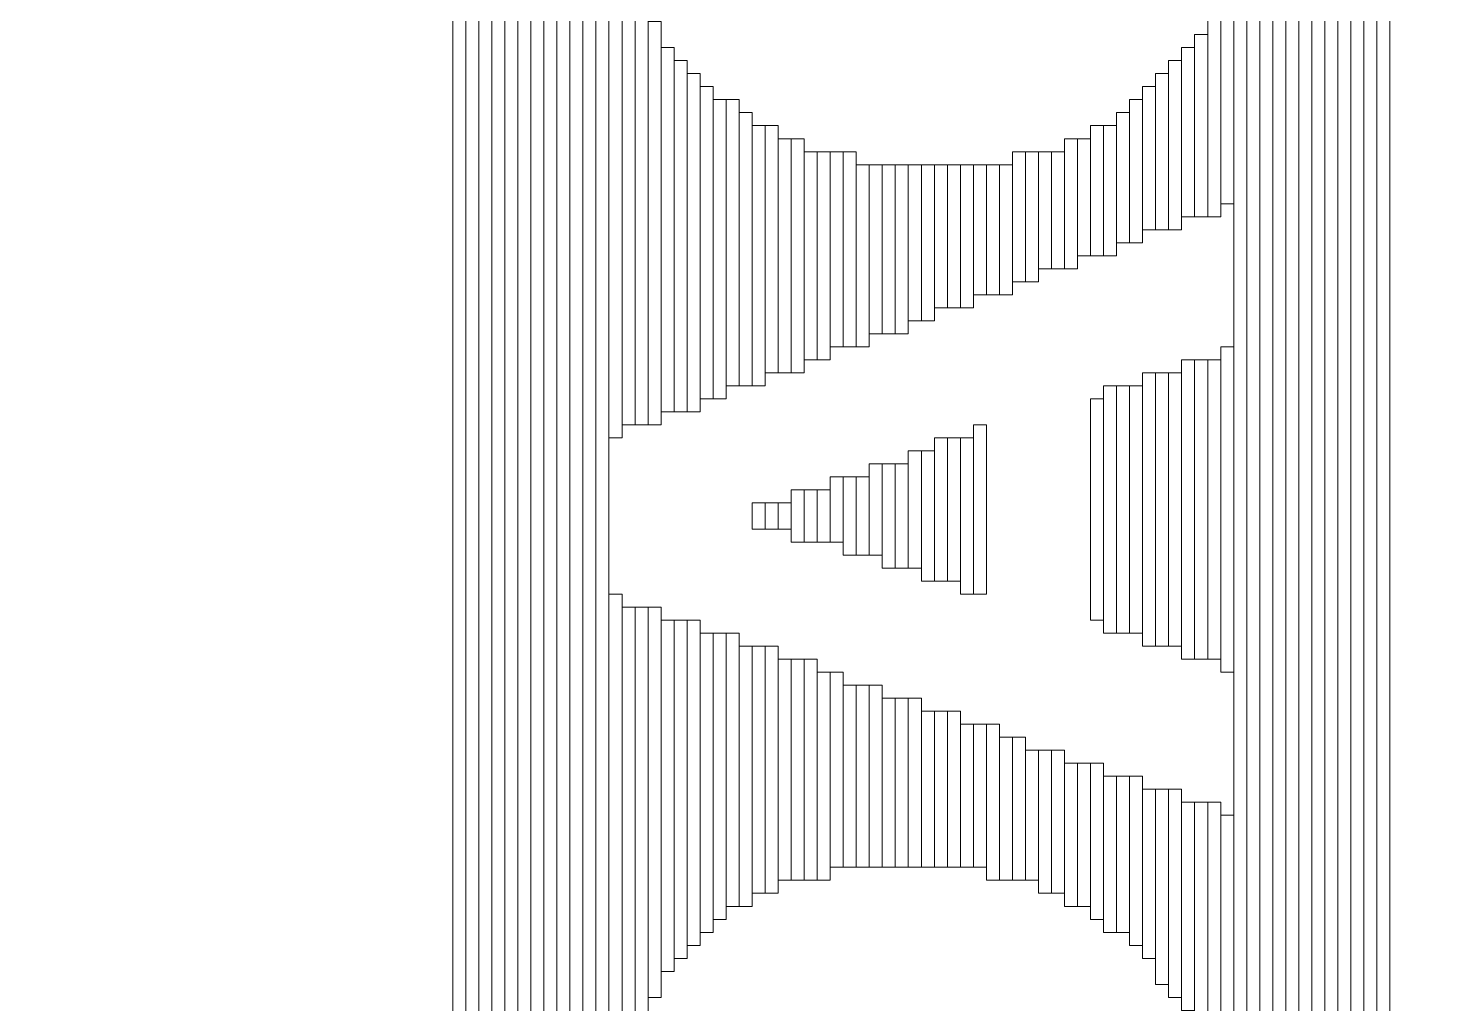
# Model space of a CAD drawing. Header units: millimetres. Extents: x -69 to 39, y -9 to 54.
# Drawn here: x 7.438 to 10.178, y 4.016 to 5.921 of the extents above; entities that cross this region are included whole.
import ezdxf

# ---------------------------------------------------------------- set-up
doc = ezdxf.new("R2010")
doc.units = ezdxf.units.MM
doc.header["$MEASUREMENT"] = 0
doc.layers.add('BG_OUTLINE', color=7, linetype='Continuous')
doc.layers.add('MA_PEN3', color=7, linetype='Continuous')

msp = doc.modelspace()

# ---------------------------------------------------------------- linework, layer by layer
at = {"layer": 'BG_OUTLINE', "color": 176, "lineweight": 9}
msp.add_open_spline([(22.1252, -9.4051), (22.1252, -9.4051), (-56.3279, -9.4051), (-56.3279, -9.4051), (-56.3279, -9.4051), (-56.3279, -9.4051), (-56.3279, 41.6488), (-56.3279, 41.6488), (-56.3279, 41.6488), (-56.3279, 41.6488), (22.3259, 41.6488), (22.3259, 41.6488), (22.3259, 41.6488), (22.9318, 41.6492), (23.513, 41.4088), (23.9418, 40.9807), (23.9418, 40.9807), (24.3705, 40.5525), (24.6115, 39.9687), (24.6119, 39.3628), (24.6119, 39.3628), (24.6119, 39.3628), (24.6119, -7.1191), (24.6119, -7.1191), (24.6119, -7.1191), (24.6123, -7.725), (24.372, -8.3063), (23.9438, -8.735), (23.9438, -8.735), (23.5156, -9.1637), (22.9318, -9.4047), (22.3259, -9.4051), (22.3259, -9.4051), (22.3259, -9.4051), (22.1252, -9.4051), (22.1252, -9.4051)], degree=3, knots=[0, 0, 0, 0, 0.111111, 0.111111, 0.111111, 0.111111, 0.222222, 0.222222, 0.222222, 0.222222, 0.333333, 0.333333, 0.333333, 0.333333, 0.444444, 0.444444, 0.444444, 0.444444, 0.555556, 0.555556, 0.555556, 0.555556, 0.666667, 0.666667, 0.666667, 0.666667, 0.777778, 0.777778, 0.777778, 0.777778, 0.888889, 0.888889, 0.888889, 0.888889, 1, 1, 1, 1], dxfattribs=at)
at = {"layer": 'MA_PEN3', "color": 5, "lineweight": 9}
for points in [[(8.2924, 2.8859), (8.2924, 2.8859), (8.267, 2.8859), (8.267, 2.8859), (8.267, 2.8859), (8.267, 2.8859), (8.267, 7.9659), (8.267, 7.9659), (8.267, 7.9659), (8.267, 7.9659), (8.2924, 7.9659), (8.2924, 7.9659), (8.2924, 7.9659), (8.2924, 7.9659), (8.2924, 2.8859), (8.2924, 2.8859)], [(8.3178, 2.8859), (8.3178, 2.8859), (8.2924, 2.8859), (8.2924, 2.8859), (8.2924, 2.8859), (8.2924, 2.8859), (8.2924, 7.9659), (8.2924, 7.9659), (8.2924, 7.9659), (8.2924, 7.9659), (8.3178, 7.9659), (8.3178, 7.9659), (8.3178, 7.9659), (8.3178, 7.9659), (8.3178, 2.8859), (8.3178, 2.8859)], [(8.3432, 2.8859), (8.3432, 2.8859), (8.3178, 2.8859), (8.3178, 2.8859), (8.3178, 2.8859), (8.3178, 2.8859), (8.3178, 7.9659), (8.3178, 7.9659), (8.3178, 7.9659), (8.3178, 7.9659), (8.3432, 7.9659), (8.3432, 7.9659), (8.3432, 7.9659), (8.3432, 7.9659), (8.3432, 2.8859), (8.3432, 2.8859)], [(8.3686, 2.8859), (8.3686, 2.8859), (8.3432, 2.8859), (8.3432, 2.8859), (8.3432, 2.8859), (8.3432, 2.8859), (8.3432, 7.9659), (8.3432, 7.9659), (8.3432, 7.9659), (8.3432, 7.9659), (8.3686, 7.9659), (8.3686, 7.9659), (8.3686, 7.9659), (8.3686, 7.9659), (8.3686, 2.8859), (8.3686, 2.8859)], [(8.394, 2.8859), (8.394, 2.8859), (8.3686, 2.8859), (8.3686, 2.8859), (8.3686, 2.8859), (8.3686, 2.8859), (8.3686, 7.9659), (8.3686, 7.9659), (8.3686, 7.9659), (8.3686, 7.9659), (8.394, 7.9659), (8.394, 7.9659), (8.394, 7.9659), (8.394, 7.9659), (8.394, 2.8859), (8.394, 2.8859)], [(8.4194, 2.8859), (8.4194, 2.8859), (8.394, 2.8859), (8.394, 2.8859), (8.394, 2.8859), (8.394, 2.8859), (8.394, 7.9659), (8.394, 7.9659), (8.394, 7.9659), (8.394, 7.9659), (8.4194, 7.9659), (8.4194, 7.9659), (8.4194, 7.9659), (8.4194, 7.9659), (8.4194, 2.8859), (8.4194, 2.8859)], [(8.4448, 2.8859), (8.4448, 2.8859), (8.4194, 2.8859), (8.4194, 2.8859), (8.4194, 2.8859), (8.4194, 2.8859), (8.4194, 7.9659), (8.4194, 7.9659), (8.4194, 7.9659), (8.4194, 7.9659), (8.4448, 7.9659), (8.4448, 7.9659), (8.4448, 7.9659), (8.4448, 7.9659), (8.4448, 2.8859), (8.4448, 2.8859)], [(8.4702, 2.8859), (8.4702, 2.8859), (8.4448, 2.8859), (8.4448, 2.8859), (8.4448, 2.8859), (8.4448, 2.8859), (8.4448, 7.9659), (8.4448, 7.9659), (8.4448, 7.9659), (8.4448, 7.9659), (8.4702, 7.9659), (8.4702, 7.9659), (8.4702, 7.9659), (8.4702, 7.9659), (8.4702, 2.8859), (8.4702, 2.8859)], [(8.4956, 2.8859), (8.4956, 2.8859), (8.4702, 2.8859), (8.4702, 2.8859), (8.4702, 2.8859), (8.4702, 2.8859), (8.4702, 7.9659), (8.4702, 7.9659), (8.4702, 7.9659), (8.4702, 7.9659), (8.4956, 7.9659), (8.4956, 7.9659), (8.4956, 7.9659), (8.4956, 7.9659), (8.4956, 2.8859), (8.4956, 2.8859)], [(8.521, 2.8859), (8.521, 2.8859), (8.4956, 2.8859), (8.4956, 2.8859), (8.4956, 2.8859), (8.4956, 2.8859), (8.4956, 7.9659), (8.4956, 7.9659), (8.4956, 7.9659), (8.4956, 7.9659), (8.521, 7.9659), (8.521, 7.9659), (8.521, 7.9659), (8.521, 7.9659), (8.521, 2.8859), (8.521, 2.8859)], [(8.5464, 2.8859), (8.5464, 2.8859), (8.521, 2.8859), (8.521, 2.8859), (8.521, 2.8859), (8.521, 2.8859), (8.521, 7.9659), (8.521, 7.9659), (8.521, 7.9659), (8.521, 7.9659), (8.5464, 7.9659), (8.5464, 7.9659), (8.5464, 7.9659), (8.5464, 7.9659), (8.5464, 2.8859), (8.5464, 2.8859)], [(9.8418, 2.8859), (9.8418, 2.8859), (9.8164, 2.8859), (9.8164, 2.8859), (9.8164, 2.8859), (9.8164, 2.8859), (9.8164, 7.9659), (9.8164, 7.9659), (9.8164, 7.9659), (9.8164, 7.9659), (9.8418, 7.9659), (9.8418, 7.9659), (9.8418, 7.9659), (9.8418, 7.9659), (9.8418, 2.8859), (9.8418, 2.8859)], [(9.8672, 2.8859), (9.8672, 2.8859), (9.8418, 2.8859), (9.8418, 2.8859), (9.8418, 2.8859), (9.8418, 2.8859), (9.8418, 7.9659), (9.8418, 7.9659), (9.8418, 7.9659), (9.8418, 7.9659), (9.8672, 7.9659), (9.8672, 7.9659), (9.8672, 7.9659), (9.8672, 7.9659), (9.8672, 2.8859), (9.8672, 2.8859)], [(9.8926, 2.8859), (9.8926, 2.8859), (9.8672, 2.8859), (9.8672, 2.8859), (9.8672, 2.8859), (9.8672, 2.8859), (9.8672, 7.9659), (9.8672, 7.9659), (9.8672, 7.9659), (9.8672, 7.9659), (9.8926, 7.9659), (9.8926, 7.9659), (9.8926, 7.9659), (9.8926, 7.9659), (9.8926, 2.8859), (9.8926, 2.8859)], [(9.918, 2.8859), (9.918, 2.8859), (9.8926, 2.8859), (9.8926, 2.8859), (9.8926, 2.8859), (9.8926, 2.8859), (9.8926, 7.9659), (9.8926, 7.9659), (9.8926, 7.9659), (9.8926, 7.9659), (9.918, 7.9659), (9.918, 7.9659), (9.918, 7.9659), (9.918, 7.9659), (9.918, 2.8859), (9.918, 2.8859)], [(9.9434, 2.8859), (9.9434, 2.8859), (9.918, 2.8859), (9.918, 2.8859), (9.918, 2.8859), (9.918, 2.8859), (9.918, 7.9659), (9.918, 7.9659), (9.918, 7.9659), (9.918, 7.9659), (9.9434, 7.9659), (9.9434, 7.9659), (9.9434, 7.9659), (9.9434, 7.9659), (9.9434, 2.8859), (9.9434, 2.8859)], [(9.9688, 2.8859), (9.9688, 2.8859), (9.9434, 2.8859), (9.9434, 2.8859), (9.9434, 2.8859), (9.9434, 2.8859), (9.9434, 7.9659), (9.9434, 7.9659), (9.9434, 7.9659), (9.9434, 7.9659), (9.9688, 7.9659), (9.9688, 7.9659), (9.9688, 7.9659), (9.9688, 7.9659), (9.9688, 2.8859), (9.9688, 2.8859)], [(9.9942, 2.8859), (9.9942, 2.8859), (9.9688, 2.8859), (9.9688, 2.8859), (9.9688, 2.8859), (9.9688, 2.8859), (9.9688, 7.9659), (9.9688, 7.9659), (9.9688, 7.9659), (9.9688, 7.9659), (9.9942, 7.9659), (9.9942, 7.9659), (9.9942, 7.9659), (9.9942, 7.9659), (9.9942, 2.8859), (9.9942, 2.8859)], [(10.0196, 2.8859), (10.0196, 2.8859), (9.9942, 2.8859), (9.9942, 2.8859), (9.9942, 2.8859), (9.9942, 2.8859), (9.9942, 7.9659), (9.9942, 7.9659), (9.9942, 7.9659), (9.9942, 7.9659), (10.0196, 7.9659), (10.0196, 7.9659), (10.0196, 7.9659), (10.0196, 7.9659), (10.0196, 2.8859), (10.0196, 2.8859)], [(10.045, 2.8859), (10.045, 2.8859), (10.0196, 2.8859), (10.0196, 2.8859), (10.0196, 2.8859), (10.0196, 2.8859), (10.0196, 7.9659), (10.0196, 7.9659), (10.0196, 7.9659), (10.0196, 7.9659), (10.045, 7.9659), (10.045, 7.9659), (10.045, 7.9659), (10.045, 7.9659), (10.045, 2.8859), (10.045, 2.8859)], [(10.0704, 2.8859), (10.0704, 2.8859), (10.045, 2.8859), (10.045, 2.8859), (10.045, 2.8859), (10.045, 2.8859), (10.045, 7.9659), (10.045, 7.9659), (10.045, 7.9659), (10.045, 7.9659), (10.0704, 7.9659), (10.0704, 7.9659), (10.0704, 7.9659), (10.0704, 7.9659), (10.0704, 2.8859), (10.0704, 2.8859)], [(10.0958, 2.8859), (10.0958, 2.8859), (10.0704, 2.8859), (10.0704, 2.8859), (10.0704, 2.8859), (10.0704, 2.8859), (10.0704, 7.9659), (10.0704, 7.9659), (10.0704, 7.9659), (10.0704, 7.9659), (10.0958, 7.9659), (10.0958, 7.9659), (10.0958, 7.9659), (10.0958, 7.9659), (10.0958, 2.8859), (10.0958, 2.8859)], [(8.5718, 2.8859), (8.5718, 2.8859), (8.5464, 2.8859), (8.5464, 2.8859), (8.5464, 2.8859), (8.5464, 2.8859), (8.5464, 6.1625), (8.5464, 6.1625), (8.5464, 6.1625), (8.5464, 6.1625), (8.5718, 6.1625), (8.5718, 6.1625), (8.5718, 6.1625), (8.5718, 6.1625), (8.5718, 2.8859), (8.5718, 2.8859)], [(9.8164, 2.8859), (9.8164, 2.8859), (9.791, 2.8859), (9.791, 2.8859), (9.791, 2.8859), (9.791, 2.8859), (9.791, 6.1117), (9.791, 6.1117), (9.791, 6.1117), (9.791, 6.1117), (9.8164, 6.1117), (9.8164, 6.1117), (9.8164, 6.1117), (9.8164, 6.1117), (9.8164, 2.8859), (9.8164, 2.8859)], [(8.5972, 5.1211), (8.5972, 5.1211), (8.5718, 5.1211), (8.5718, 5.1211), (8.5718, 5.1211), (8.5718, 5.1211), (8.5718, 6.0609), (8.5718, 6.0609), (8.5718, 6.0609), (8.5718, 6.0609), (8.5972, 6.0609), (8.5972, 6.0609), (8.5972, 6.0609), (8.5972, 6.0609), (8.5972, 5.1211), (8.5972, 5.1211)], [(9.791, 5.5783), (9.791, 5.5783), (9.7656, 5.5783), (9.7656, 5.5783), (9.7656, 5.5783), (9.7656, 5.5783), (9.7656, 6.0355), (9.7656, 6.0355), (9.7656, 6.0355), (9.7656, 6.0355), (9.791, 6.0355), (9.791, 6.0355), (9.791, 6.0355), (9.791, 6.0355), (9.791, 5.5783), (9.791, 5.5783)], [(8.6226, 5.1465), (8.6226, 5.1465), (8.5972, 5.1465), (8.5972, 5.1465), (8.5972, 5.1465), (8.5972, 5.1465), (8.5972, 6.0101), (8.5972, 6.0101), (8.5972, 6.0101), (8.5972, 6.0101), (8.6226, 6.0101), (8.6226, 6.0101), (8.6226, 6.0101), (8.6226, 6.0101), (8.6226, 5.1465), (8.6226, 5.1465)], [(8.648, 5.1465), (8.648, 5.1465), (8.6226, 5.1465), (8.6226, 5.1465), (8.6226, 5.1465), (8.6226, 5.1465), (8.6226, 5.9593), (8.6226, 5.9593), (8.6226, 5.9593), (8.6226, 5.9593), (8.648, 5.9593), (8.648, 5.9593), (8.648, 5.9593), (8.648, 5.9593), (8.648, 5.1465), (8.648, 5.1465)], [(9.7656, 5.5529), (9.7656, 5.5529), (9.7402, 5.5529), (9.7402, 5.5529), (9.7402, 5.5529), (9.7402, 5.5529), (9.7402, 5.9593), (9.7402, 5.9593), (9.7402, 5.9593), (9.7402, 5.9593), (9.7656, 5.9593), (9.7656, 5.9593), (9.7656, 5.9593), (9.7656, 5.9593), (9.7656, 5.5529), (9.7656, 5.5529)], [(8.6734, 5.1465), (8.6734, 5.1465), (8.648, 5.1465), (8.648, 5.1465), (8.648, 5.1465), (8.648, 5.1465), (8.648, 5.9339), (8.648, 5.9339), (8.648, 5.9339), (8.648, 5.9339), (8.6734, 5.9339), (8.6734, 5.9339), (8.6734, 5.9339), (8.6734, 5.9339), (8.6734, 5.1465), (8.6734, 5.1465)], [(9.7402, 5.5529), (9.7402, 5.5529), (9.7148, 5.5529), (9.7148, 5.5529), (9.7148, 5.5529), (9.7148, 5.5529), (9.7148, 5.9085), (9.7148, 5.9085), (9.7148, 5.9085), (9.7148, 5.9085), (9.7402, 5.9085), (9.7402, 5.9085), (9.7402, 5.9085), (9.7402, 5.9085), (9.7402, 5.5529), (9.7402, 5.5529)], [(8.6988, 5.1719), (8.6988, 5.1719), (8.6734, 5.1719), (8.6734, 5.1719), (8.6734, 5.1719), (8.6734, 5.1719), (8.6734, 5.8831), (8.6734, 5.8831), (8.6734, 5.8831), (8.6734, 5.8831), (8.6988, 5.8831), (8.6988, 5.8831), (8.6988, 5.8831), (8.6988, 5.8831), (8.6988, 5.1719), (8.6988, 5.1719)], [(9.7148, 5.5529), (9.7148, 5.5529), (9.6894, 5.5529), (9.6894, 5.5529), (9.6894, 5.5529), (9.6894, 5.5529), (9.6894, 5.8831), (9.6894, 5.8831), (9.6894, 5.8831), (9.6894, 5.8831), (9.7148, 5.8831), (9.7148, 5.8831), (9.7148, 5.8831), (9.7148, 5.8831), (9.7148, 5.5529), (9.7148, 5.5529)], [(8.7242, 5.1719), (8.7242, 5.1719), (8.6988, 5.1719), (8.6988, 5.1719), (8.6988, 5.1719), (8.6988, 5.1719), (8.6988, 5.8577), (8.6988, 5.8577), (8.6988, 5.8577), (8.6988, 5.8577), (8.7242, 5.8577), (8.7242, 5.8577), (8.7242, 5.8577), (8.7242, 5.8577), (8.7242, 5.1719), (8.7242, 5.1719)], [(9.6894, 5.5275), (9.6894, 5.5275), (9.664, 5.5275), (9.664, 5.5275), (9.664, 5.5275), (9.664, 5.5275), (9.664, 5.8577), (9.664, 5.8577), (9.664, 5.8577), (9.664, 5.8577), (9.6894, 5.8577), (9.6894, 5.8577), (9.6894, 5.8577), (9.6894, 5.8577), (9.6894, 5.5275), (9.6894, 5.5275)], [(8.7496, 5.1719), (8.7496, 5.1719), (8.7242, 5.1719), (8.7242, 5.1719), (8.7242, 5.1719), (8.7242, 5.1719), (8.7242, 5.8323), (8.7242, 5.8323), (8.7242, 5.8323), (8.7242, 5.8323), (8.7496, 5.8323), (8.7496, 5.8323), (8.7496, 5.8323), (8.7496, 5.8323), (8.7496, 5.1719), (8.7496, 5.1719)], [(9.664, 5.5275), (9.664, 5.5275), (9.6386, 5.5275), (9.6386, 5.5275), (9.6386, 5.5275), (9.6386, 5.5275), (9.6386, 5.8323), (9.6386, 5.8323), (9.6386, 5.8323), (9.6386, 5.8323), (9.664, 5.8323), (9.664, 5.8323), (9.664, 5.8323), (9.664, 5.8323), (9.664, 5.5275), (9.664, 5.5275)], [(8.775, 5.1973), (8.775, 5.1973), (8.7496, 5.1973), (8.7496, 5.1973), (8.7496, 5.1973), (8.7496, 5.1973), (8.7496, 5.8069), (8.7496, 5.8069), (8.7496, 5.8069), (8.7496, 5.8069), (8.775, 5.8069), (8.775, 5.8069), (8.775, 5.8069), (8.775, 5.8069), (8.775, 5.1973), (8.775, 5.1973)], [(8.8004, 5.1973), (8.8004, 5.1973), (8.775, 5.1973), (8.775, 5.1973), (8.775, 5.1973), (8.775, 5.1973), (8.775, 5.7815), (8.775, 5.7815), (8.775, 5.7815), (8.775, 5.7815), (8.8004, 5.7815), (8.8004, 5.7815), (8.8004, 5.7815), (8.8004, 5.7815), (8.8004, 5.1973), (8.8004, 5.1973)], [(8.8258, 5.2227), (8.8258, 5.2227), (8.8004, 5.2227), (8.8004, 5.2227), (8.8004, 5.2227), (8.8004, 5.2227), (8.8004, 5.7815), (8.8004, 5.7815), (8.8004, 5.7815), (8.8004, 5.7815), (8.8258, 5.7815), (8.8258, 5.7815), (8.8258, 5.7815), (8.8258, 5.7815), (8.8258, 5.2227), (8.8258, 5.2227)], [(9.6132, 5.5021), (9.6132, 5.5021), (9.5878, 5.5021), (9.5878, 5.5021), (9.5878, 5.5021), (9.5878, 5.5021), (9.5878, 5.7815), (9.5878, 5.7815), (9.5878, 5.7815), (9.5878, 5.7815), (9.6132, 5.7815), (9.6132, 5.7815), (9.6132, 5.7815), (9.6132, 5.7815), (9.6132, 5.5021), (9.6132, 5.5021)], [(9.6386, 5.5275), (9.6386, 5.5275), (9.6132, 5.5275), (9.6132, 5.5275), (9.6132, 5.5275), (9.6132, 5.5275), (9.6132, 5.8069), (9.6132, 5.8069), (9.6132, 5.8069), (9.6132, 5.8069), (9.6386, 5.8069), (9.6386, 5.8069), (9.6386, 5.8069), (9.6386, 5.8069), (9.6386, 5.5275), (9.6386, 5.5275)], [(8.8512, 5.2227), (8.8512, 5.2227), (8.8258, 5.2227), (8.8258, 5.2227), (8.8258, 5.2227), (8.8258, 5.2227), (8.8258, 5.7561), (8.8258, 5.7561), (8.8258, 5.7561), (8.8258, 5.7561), (8.8512, 5.7561), (8.8512, 5.7561), (8.8512, 5.7561), (8.8512, 5.7561), (8.8512, 5.2227), (8.8512, 5.2227)], [(9.5878, 5.5021), (9.5878, 5.5021), (9.5624, 5.5021), (9.5624, 5.5021), (9.5624, 5.5021), (9.5624, 5.5021), (9.5624, 5.7561), (9.5624, 5.7561), (9.5624, 5.7561), (9.5624, 5.7561), (9.5878, 5.7561), (9.5878, 5.7561), (9.5878, 5.7561), (9.5878, 5.7561), (9.5878, 5.5021), (9.5878, 5.5021)], [(8.8766, 5.2227), (8.8766, 5.2227), (8.8512, 5.2227), (8.8512, 5.2227), (8.8512, 5.2227), (8.8512, 5.2227), (8.8512, 5.7307), (8.8512, 5.7307), (8.8512, 5.7307), (8.8512, 5.7307), (8.8766, 5.7307), (8.8766, 5.7307), (8.8766, 5.7307), (8.8766, 5.7307), (8.8766, 5.2227), (8.8766, 5.2227)], [(8.902, 5.2481), (8.902, 5.2481), (8.8766, 5.2481), (8.8766, 5.2481), (8.8766, 5.2481), (8.8766, 5.2481), (8.8766, 5.7307), (8.8766, 5.7307), (8.8766, 5.7307), (8.8766, 5.7307), (8.902, 5.7307), (8.902, 5.7307), (8.902, 5.7307), (8.902, 5.7307), (8.902, 5.2481), (8.902, 5.2481)], [(9.537, 5.4767), (9.537, 5.4767), (9.5116, 5.4767), (9.5116, 5.4767), (9.5116, 5.4767), (9.5116, 5.4767), (9.5116, 5.7307), (9.5116, 5.7307), (9.5116, 5.7307), (9.5116, 5.7307), (9.537, 5.7307), (9.537, 5.7307), (9.537, 5.7307), (9.537, 5.7307), (9.537, 5.4767), (9.537, 5.4767)], [(9.5624, 5.4767), (9.5624, 5.4767), (9.537, 5.4767), (9.537, 5.4767), (9.537, 5.4767), (9.537, 5.4767), (9.537, 5.7307), (9.537, 5.7307), (9.537, 5.7307), (9.537, 5.7307), (9.5624, 5.7307), (9.5624, 5.7307), (9.5624, 5.7307), (9.5624, 5.7307), (9.5624, 5.4767), (9.5624, 5.4767)], [(8.9274, 5.2481), (8.9274, 5.2481), (8.902, 5.2481), (8.902, 5.2481), (8.902, 5.2481), (8.902, 5.2481), (8.902, 5.7053), (8.902, 5.7053), (8.902, 5.7053), (8.902, 5.7053), (8.9274, 5.7053), (8.9274, 5.7053), (8.9274, 5.7053), (8.9274, 5.7053), (8.9274, 5.2481), (8.9274, 5.2481)], [(8.9528, 5.2481), (8.9528, 5.2481), (8.9274, 5.2481), (8.9274, 5.2481), (8.9274, 5.2481), (8.9274, 5.2481), (8.9274, 5.7053), (8.9274, 5.7053), (8.9274, 5.7053), (8.9274, 5.7053), (8.9528, 5.7053), (8.9528, 5.7053), (8.9528, 5.7053), (8.9528, 5.7053), (8.9528, 5.2481), (8.9528, 5.2481)], [(9.4862, 5.4513), (9.4862, 5.4513), (9.4608, 5.4513), (9.4608, 5.4513), (9.4608, 5.4513), (9.4608, 5.4513), (9.4608, 5.7053), (9.4608, 5.7053), (9.4608, 5.7053), (9.4608, 5.7053), (9.4862, 5.7053), (9.4862, 5.7053), (9.4862, 5.7053), (9.4862, 5.7053), (9.4862, 5.4513), (9.4862, 5.4513)], [(9.5116, 5.4767), (9.5116, 5.4767), (9.4862, 5.4767), (9.4862, 5.4767), (9.4862, 5.4767), (9.4862, 5.4767), (9.4862, 5.7053), (9.4862, 5.7053), (9.4862, 5.7053), (9.4862, 5.7053), (9.5116, 5.7053), (9.5116, 5.7053), (9.5116, 5.7053), (9.5116, 5.7053), (9.5116, 5.4767), (9.5116, 5.4767)], [(8.9782, 5.2735), (8.9782, 5.2735), (8.9528, 5.2735), (8.9528, 5.2735), (8.9528, 5.2735), (8.9528, 5.2735), (8.9528, 5.6799), (8.9528, 5.6799), (8.9528, 5.6799), (8.9528, 5.6799), (8.9782, 5.6799), (8.9782, 5.6799), (8.9782, 5.6799), (8.9782, 5.6799), (8.9782, 5.2735), (8.9782, 5.2735)], [(9.0036, 5.2735), (9.0036, 5.2735), (8.9782, 5.2735), (8.9782, 5.2735), (8.9782, 5.2735), (8.9782, 5.2735), (8.9782, 5.6799), (8.9782, 5.6799), (8.9782, 5.6799), (8.9782, 5.6799), (9.0036, 5.6799), (9.0036, 5.6799), (9.0036, 5.6799), (9.0036, 5.6799), (9.0036, 5.2735), (9.0036, 5.2735)], [(9.029, 5.2989), (9.029, 5.2989), (9.0036, 5.2989), (9.0036, 5.2989), (9.0036, 5.2989), (9.0036, 5.2989), (9.0036, 5.6799), (9.0036, 5.6799), (9.0036, 5.6799), (9.0036, 5.6799), (9.029, 5.6799), (9.029, 5.6799), (9.029, 5.6799), (9.029, 5.6799), (9.029, 5.2989), (9.029, 5.2989)], [(9.0544, 5.2989), (9.0544, 5.2989), (9.029, 5.2989), (9.029, 5.2989), (9.029, 5.2989), (9.029, 5.2989), (9.029, 5.6799), (9.029, 5.6799), (9.029, 5.6799), (9.029, 5.6799), (9.0544, 5.6799), (9.0544, 5.6799), (9.0544, 5.6799), (9.0544, 5.6799), (9.0544, 5.2989), (9.0544, 5.2989)], [(9.3846, 5.4259), (9.3846, 5.4259), (9.3592, 5.4259), (9.3592, 5.4259), (9.3592, 5.4259), (9.3592, 5.4259), (9.3592, 5.6799), (9.3592, 5.6799), (9.3592, 5.6799), (9.3592, 5.6799), (9.3846, 5.6799), (9.3846, 5.6799), (9.3846, 5.6799), (9.3846, 5.6799), (9.3846, 5.4259), (9.3846, 5.4259)], [(9.41, 5.4259), (9.41, 5.4259), (9.3846, 5.4259), (9.3846, 5.4259), (9.3846, 5.4259), (9.3846, 5.4259), (9.3846, 5.6799), (9.3846, 5.6799), (9.3846, 5.6799), (9.3846, 5.6799), (9.41, 5.6799), (9.41, 5.6799), (9.41, 5.6799), (9.41, 5.6799), (9.41, 5.4259), (9.41, 5.4259)], [(9.4354, 5.4513), (9.4354, 5.4513), (9.41, 5.4513), (9.41, 5.4513), (9.41, 5.4513), (9.41, 5.4513), (9.41, 5.6799), (9.41, 5.6799), (9.41, 5.6799), (9.41, 5.6799), (9.4354, 5.6799), (9.4354, 5.6799), (9.4354, 5.6799), (9.4354, 5.6799), (9.4354, 5.4513), (9.4354, 5.4513)], [(9.4608, 5.4513), (9.4608, 5.4513), (9.4354, 5.4513), (9.4354, 5.4513), (9.4354, 5.4513), (9.4354, 5.4513), (9.4354, 5.6799), (9.4354, 5.6799), (9.4354, 5.6799), (9.4354, 5.6799), (9.4608, 5.6799), (9.4608, 5.6799), (9.4608, 5.6799), (9.4608, 5.6799), (9.4608, 5.4513), (9.4608, 5.4513)], [(9.0798, 5.2989), (9.0798, 5.2989), (9.0544, 5.2989), (9.0544, 5.2989), (9.0544, 5.2989), (9.0544, 5.2989), (9.0544, 5.6545), (9.0544, 5.6545), (9.0544, 5.6545), (9.0544, 5.6545), (9.0798, 5.6545), (9.0798, 5.6545), (9.0798, 5.6545), (9.0798, 5.6545), (9.0798, 5.2989), (9.0798, 5.2989)], [(9.1052, 5.3243), (9.1052, 5.3243), (9.0798, 5.3243), (9.0798, 5.3243), (9.0798, 5.3243), (9.0798, 5.3243), (9.0798, 5.6545), (9.0798, 5.6545), (9.0798, 5.6545), (9.0798, 5.6545), (9.1052, 5.6545), (9.1052, 5.6545), (9.1052, 5.6545), (9.1052, 5.6545), (9.1052, 5.3243), (9.1052, 5.3243)], [(9.1306, 5.3243), (9.1306, 5.3243), (9.1052, 5.3243), (9.1052, 5.3243), (9.1052, 5.3243), (9.1052, 5.3243), (9.1052, 5.6545), (9.1052, 5.6545), (9.1052, 5.6545), (9.1052, 5.6545), (9.1306, 5.6545), (9.1306, 5.6545), (9.1306, 5.6545), (9.1306, 5.6545), (9.1306, 5.3243), (9.1306, 5.3243)], [(9.156, 5.3243), (9.156, 5.3243), (9.1306, 5.3243), (9.1306, 5.3243), (9.1306, 5.3243), (9.1306, 5.3243), (9.1306, 5.6545), (9.1306, 5.6545), (9.1306, 5.6545), (9.1306, 5.6545), (9.156, 5.6545), (9.156, 5.6545), (9.156, 5.6545), (9.156, 5.6545), (9.156, 5.3243), (9.156, 5.3243)], [(9.1814, 5.3497), (9.1814, 5.3497), (9.156, 5.3497), (9.156, 5.3497), (9.156, 5.3497), (9.156, 5.3497), (9.156, 5.6545), (9.156, 5.6545), (9.156, 5.6545), (9.156, 5.6545), (9.1814, 5.6545), (9.1814, 5.6545), (9.1814, 5.6545), (9.1814, 5.6545), (9.1814, 5.3497), (9.1814, 5.3497)], [(9.2068, 5.3497), (9.2068, 5.3497), (9.1814, 5.3497), (9.1814, 5.3497), (9.1814, 5.3497), (9.1814, 5.3497), (9.1814, 5.6545), (9.1814, 5.6545), (9.1814, 5.6545), (9.1814, 5.6545), (9.2068, 5.6545), (9.2068, 5.6545), (9.2068, 5.6545), (9.2068, 5.6545), (9.2068, 5.3497), (9.2068, 5.3497)], [(9.2322, 5.3751), (9.2322, 5.3751), (9.2068, 5.3751), (9.2068, 5.3751), (9.2068, 5.3751), (9.2068, 5.3751), (9.2068, 5.6545), (9.2068, 5.6545), (9.2068, 5.6545), (9.2068, 5.6545), (9.2322, 5.6545), (9.2322, 5.6545), (9.2322, 5.6545), (9.2322, 5.6545), (9.2322, 5.3751), (9.2322, 5.3751)], [(9.2576, 5.3751), (9.2576, 5.3751), (9.2322, 5.3751), (9.2322, 5.3751), (9.2322, 5.3751), (9.2322, 5.3751), (9.2322, 5.6545), (9.2322, 5.6545), (9.2322, 5.6545), (9.2322, 5.6545), (9.2576, 5.6545), (9.2576, 5.6545), (9.2576, 5.6545), (9.2576, 5.6545), (9.2576, 5.3751), (9.2576, 5.3751)], [(9.283, 5.3751), (9.283, 5.3751), (9.2576, 5.3751), (9.2576, 5.3751), (9.2576, 5.3751), (9.2576, 5.3751), (9.2576, 5.6545), (9.2576, 5.6545), (9.2576, 5.6545), (9.2576, 5.6545), (9.283, 5.6545), (9.283, 5.6545), (9.283, 5.6545), (9.283, 5.6545), (9.283, 5.3751), (9.283, 5.3751)], [(9.3084, 5.4005), (9.3084, 5.4005), (9.283, 5.4005), (9.283, 5.4005), (9.283, 5.4005), (9.283, 5.4005), (9.283, 5.6545), (9.283, 5.6545), (9.283, 5.6545), (9.283, 5.6545), (9.3084, 5.6545), (9.3084, 5.6545), (9.3084, 5.6545), (9.3084, 5.6545), (9.3084, 5.4005), (9.3084, 5.4005)], [(9.3338, 5.4005), (9.3338, 5.4005), (9.3084, 5.4005), (9.3084, 5.4005), (9.3084, 5.4005), (9.3084, 5.4005), (9.3084, 5.6545), (9.3084, 5.6545), (9.3084, 5.6545), (9.3084, 5.6545), (9.3338, 5.6545), (9.3338, 5.6545), (9.3338, 5.6545), (9.3338, 5.6545), (9.3338, 5.4005), (9.3338, 5.4005)], [(9.3592, 5.4005), (9.3592, 5.4005), (9.3338, 5.4005), (9.3338, 5.4005), (9.3338, 5.4005), (9.3338, 5.4005), (9.3338, 5.6545), (9.3338, 5.6545), (9.3338, 5.6545), (9.3338, 5.6545), (9.3592, 5.6545), (9.3592, 5.6545), (9.3592, 5.6545), (9.3592, 5.6545), (9.3592, 5.4005), (9.3592, 5.4005)], [(9.791, 4.6639), (9.791, 4.6639), (9.7656, 4.6639), (9.7656, 4.6639), (9.7656, 4.6639), (9.7656, 4.6639), (9.7656, 5.2989), (9.7656, 5.2989), (9.7656, 5.2989), (9.7656, 5.2989), (9.791, 5.2989), (9.791, 5.2989), (9.791, 5.2989), (9.791, 5.2989), (9.791, 4.6639), (9.791, 4.6639)], [(9.7148, 4.6893), (9.7148, 4.6893), (9.6894, 4.6893), (9.6894, 4.6893), (9.6894, 4.6893), (9.6894, 4.6893), (9.6894, 5.2735), (9.6894, 5.2735), (9.6894, 5.2735), (9.6894, 5.2735), (9.7148, 5.2735), (9.7148, 5.2735), (9.7148, 5.2735), (9.7148, 5.2735), (9.7148, 4.6893), (9.7148, 4.6893)], [(9.7402, 4.6893), (9.7402, 4.6893), (9.7148, 4.6893), (9.7148, 4.6893), (9.7148, 4.6893), (9.7148, 4.6893), (9.7148, 5.2735), (9.7148, 5.2735), (9.7148, 5.2735), (9.7148, 5.2735), (9.7402, 5.2735), (9.7402, 5.2735), (9.7402, 5.2735), (9.7402, 5.2735), (9.7402, 4.6893), (9.7402, 4.6893)], [(9.7656, 4.6893), (9.7656, 4.6893), (9.7402, 4.6893), (9.7402, 4.6893), (9.7402, 4.6893), (9.7402, 4.6893), (9.7402, 5.2735), (9.7402, 5.2735), (9.7402, 5.2735), (9.7402, 5.2735), (9.7656, 5.2735), (9.7656, 5.2735), (9.7656, 5.2735), (9.7656, 5.2735), (9.7656, 4.6893), (9.7656, 4.6893)], [(9.6386, 4.7147), (9.6386, 4.7147), (9.6132, 4.7147), (9.6132, 4.7147), (9.6132, 4.7147), (9.6132, 4.7147), (9.6132, 5.2481), (9.6132, 5.2481), (9.6132, 5.2481), (9.6132, 5.2481), (9.6386, 5.2481), (9.6386, 5.2481), (9.6386, 5.2481), (9.6386, 5.2481), (9.6386, 4.7147), (9.6386, 4.7147)], [(9.664, 4.7147), (9.664, 4.7147), (9.6386, 4.7147), (9.6386, 4.7147), (9.6386, 4.7147), (9.6386, 4.7147), (9.6386, 5.2481), (9.6386, 5.2481), (9.6386, 5.2481), (9.6386, 5.2481), (9.664, 5.2481), (9.664, 5.2481), (9.664, 5.2481), (9.664, 5.2481), (9.664, 4.7147), (9.664, 4.7147)], [(9.6894, 4.7147), (9.6894, 4.7147), (9.664, 4.7147), (9.664, 4.7147), (9.664, 4.7147), (9.664, 4.7147), (9.664, 5.2481), (9.664, 5.2481), (9.664, 5.2481), (9.664, 5.2481), (9.6894, 5.2481), (9.6894, 5.2481), (9.6894, 5.2481), (9.6894, 5.2481), (9.6894, 4.7147), (9.6894, 4.7147)], [(9.5624, 4.7401), (9.5624, 4.7401), (9.537, 4.7401), (9.537, 4.7401), (9.537, 4.7401), (9.537, 4.7401), (9.537, 5.2227), (9.537, 5.2227), (9.537, 5.2227), (9.537, 5.2227), (9.5624, 5.2227), (9.5624, 5.2227), (9.5624, 5.2227), (9.5624, 5.2227), (9.5624, 4.7401), (9.5624, 4.7401)], [(9.5878, 4.7401), (9.5878, 4.7401), (9.5624, 4.7401), (9.5624, 4.7401), (9.5624, 4.7401), (9.5624, 4.7401), (9.5624, 5.2227), (9.5624, 5.2227), (9.5624, 5.2227), (9.5624, 5.2227), (9.5878, 5.2227), (9.5878, 5.2227), (9.5878, 5.2227), (9.5878, 5.2227), (9.5878, 4.7401), (9.5878, 4.7401)], [(9.6132, 4.7401), (9.6132, 4.7401), (9.5878, 4.7401), (9.5878, 4.7401), (9.5878, 4.7401), (9.5878, 4.7401), (9.5878, 5.2227), (9.5878, 5.2227), (9.5878, 5.2227), (9.5878, 5.2227), (9.6132, 5.2227), (9.6132, 5.2227), (9.6132, 5.2227), (9.6132, 5.2227), (9.6132, 4.7401), (9.6132, 4.7401)], [(9.537, 4.7655), (9.537, 4.7655), (9.5116, 4.7655), (9.5116, 4.7655), (9.5116, 4.7655), (9.5116, 4.7655), (9.5116, 5.1973), (9.5116, 5.1973), (9.5116, 5.1973), (9.5116, 5.1973), (9.537, 5.1973), (9.537, 5.1973), (9.537, 5.1973), (9.537, 5.1973), (9.537, 4.7655), (9.537, 4.7655)], [(9.3084, 4.8163), (9.3084, 4.8163), (9.283, 4.8163), (9.283, 4.8163), (9.283, 4.8163), (9.283, 4.8163), (9.283, 5.1465), (9.283, 5.1465), (9.283, 5.1465), (9.283, 5.1465), (9.3084, 5.1465), (9.3084, 5.1465), (9.3084, 5.1465), (9.3084, 5.1465), (9.3084, 4.8163), (9.3084, 4.8163)], [(9.2322, 4.8417), (9.2322, 4.8417), (9.2068, 4.8417), (9.2068, 4.8417), (9.2068, 4.8417), (9.2068, 4.8417), (9.2068, 5.1211), (9.2068, 5.1211), (9.2068, 5.1211), (9.2068, 5.1211), (9.2322, 5.1211), (9.2322, 5.1211), (9.2322, 5.1211), (9.2322, 5.1211), (9.2322, 4.8417), (9.2322, 4.8417)], [(9.2576, 4.8417), (9.2576, 4.8417), (9.2322, 4.8417), (9.2322, 4.8417), (9.2322, 4.8417), (9.2322, 4.8417), (9.2322, 5.1211), (9.2322, 5.1211), (9.2322, 5.1211), (9.2322, 5.1211), (9.2576, 5.1211), (9.2576, 5.1211), (9.2576, 5.1211), (9.2576, 5.1211), (9.2576, 4.8417), (9.2576, 4.8417)], [(9.283, 4.8163), (9.283, 4.8163), (9.2576, 4.8163), (9.2576, 4.8163), (9.2576, 4.8163), (9.2576, 4.8163), (9.2576, 5.1211), (9.2576, 5.1211), (9.2576, 5.1211), (9.2576, 5.1211), (9.283, 5.1211), (9.283, 5.1211), (9.283, 5.1211), (9.283, 5.1211), (9.283, 4.8163), (9.283, 4.8163)], [(9.1052, 4.8925), (9.1052, 4.8925), (9.0798, 4.8925), (9.0798, 4.8925), (9.0798, 4.8925), (9.0798, 4.8925), (9.0798, 5.0703), (9.0798, 5.0703), (9.0798, 5.0703), (9.0798, 5.0703), (9.1052, 5.0703), (9.1052, 5.0703), (9.1052, 5.0703), (9.1052, 5.0703), (9.1052, 4.8925), (9.1052, 4.8925)], [(9.1306, 4.8671), (9.1306, 4.8671), (9.1052, 4.8671), (9.1052, 4.8671), (9.1052, 4.8671), (9.1052, 4.8671), (9.1052, 5.0703), (9.1052, 5.0703), (9.1052, 5.0703), (9.1052, 5.0703), (9.1306, 5.0703), (9.1306, 5.0703), (9.1306, 5.0703), (9.1306, 5.0703), (9.1306, 4.8671), (9.1306, 4.8671)], [(9.156, 4.8671), (9.156, 4.8671), (9.1306, 4.8671), (9.1306, 4.8671), (9.1306, 4.8671), (9.1306, 4.8671), (9.1306, 5.0703), (9.1306, 5.0703), (9.1306, 5.0703), (9.1306, 5.0703), (9.156, 5.0703), (9.156, 5.0703), (9.156, 5.0703), (9.156, 5.0703), (9.156, 4.8671), (9.156, 4.8671)], [(9.1814, 4.8671), (9.1814, 4.8671), (9.156, 4.8671), (9.156, 4.8671), (9.156, 4.8671), (9.156, 4.8671), (9.156, 5.0957), (9.156, 5.0957), (9.156, 5.0957), (9.156, 5.0957), (9.1814, 5.0957), (9.1814, 5.0957), (9.1814, 5.0957), (9.1814, 5.0957), (9.1814, 4.8671), (9.1814, 4.8671)], [(9.2068, 4.8417), (9.2068, 4.8417), (9.1814, 4.8417), (9.1814, 4.8417), (9.1814, 4.8417), (9.1814, 4.8417), (9.1814, 5.0957), (9.1814, 5.0957), (9.1814, 5.0957), (9.1814, 5.0957), (9.2068, 5.0957), (9.2068, 5.0957), (9.2068, 5.0957), (9.2068, 5.0957), (9.2068, 4.8417), (9.2068, 4.8417)], [(9.029, 4.9179), (9.029, 4.9179), (9.0036, 4.9179), (9.0036, 4.9179), (9.0036, 4.9179), (9.0036, 4.9179), (9.0036, 5.0449), (9.0036, 5.0449), (9.0036, 5.0449), (9.0036, 5.0449), (9.029, 5.0449), (9.029, 5.0449), (9.029, 5.0449), (9.029, 5.0449), (9.029, 4.9179), (9.029, 4.9179)], [(9.0544, 4.8925), (9.0544, 4.8925), (9.029, 4.8925), (9.029, 4.8925), (9.029, 4.8925), (9.029, 4.8925), (9.029, 5.0449), (9.029, 5.0449), (9.029, 5.0449), (9.029, 5.0449), (9.0544, 5.0449), (9.0544, 5.0449), (9.0544, 5.0449), (9.0544, 5.0449), (9.0544, 4.8925), (9.0544, 4.8925)], [(9.0798, 4.8925), (9.0798, 4.8925), (9.0544, 4.8925), (9.0544, 4.8925), (9.0544, 4.8925), (9.0544, 4.8925), (9.0544, 5.0449), (9.0544, 5.0449), (9.0544, 5.0449), (9.0544, 5.0449), (9.0798, 5.0449), (9.0798, 5.0449), (9.0798, 5.0449), (9.0798, 5.0449), (9.0798, 4.8925), (9.0798, 4.8925)], [(8.9528, 4.9179), (8.9528, 4.9179), (8.9274, 4.9179), (8.9274, 4.9179), (8.9274, 4.9179), (8.9274, 4.9179), (8.9274, 5.0195), (8.9274, 5.0195), (8.9274, 5.0195), (8.9274, 5.0195), (8.9528, 5.0195), (8.9528, 5.0195), (8.9528, 5.0195), (8.9528, 5.0195), (8.9528, 4.9179), (8.9528, 4.9179)], [(8.9782, 4.9179), (8.9782, 4.9179), (8.9528, 4.9179), (8.9528, 4.9179), (8.9528, 4.9179), (8.9528, 4.9179), (8.9528, 5.0195), (8.9528, 5.0195), (8.9528, 5.0195), (8.9528, 5.0195), (8.9782, 5.0195), (8.9782, 5.0195), (8.9782, 5.0195), (8.9782, 5.0195), (8.9782, 4.9179), (8.9782, 4.9179)], [(9.0036, 4.9179), (9.0036, 4.9179), (8.9782, 4.9179), (8.9782, 4.9179), (8.9782, 4.9179), (8.9782, 4.9179), (8.9782, 5.0195), (8.9782, 5.0195), (8.9782, 5.0195), (8.9782, 5.0195), (9.0036, 5.0195), (9.0036, 5.0195), (9.0036, 5.0195), (9.0036, 5.0195), (9.0036, 4.9179), (9.0036, 4.9179)], [(8.8766, 4.9433), (8.8766, 4.9433), (8.8512, 4.9433), (8.8512, 4.9433), (8.8512, 4.9433), (8.8512, 4.9433), (8.8512, 4.9941), (8.8512, 4.9941), (8.8512, 4.9941), (8.8512, 4.9941), (8.8766, 4.9941), (8.8766, 4.9941), (8.8766, 4.9941), (8.8766, 4.9941), (8.8766, 4.9433), (8.8766, 4.9433)], [(8.902, 4.9433), (8.902, 4.9433), (8.8766, 4.9433), (8.8766, 4.9433), (8.8766, 4.9433), (8.8766, 4.9433), (8.8766, 4.9941), (8.8766, 4.9941), (8.8766, 4.9941), (8.8766, 4.9941), (8.902, 4.9941), (8.902, 4.9941), (8.902, 4.9941), (8.902, 4.9941), (8.902, 4.9433), (8.902, 4.9433)], [(8.9274, 4.9433), (8.9274, 4.9433), (8.902, 4.9433), (8.902, 4.9433), (8.902, 4.9433), (8.902, 4.9433), (8.902, 4.9941), (8.902, 4.9941), (8.902, 4.9941), (8.902, 4.9941), (8.9274, 4.9941), (8.9274, 4.9941), (8.9274, 4.9941), (8.9274, 4.9941), (8.9274, 4.9433), (8.9274, 4.9433)], [(8.5972, 3.8003), (8.5972, 3.8003), (8.5718, 3.8003), (8.5718, 3.8003), (8.5718, 3.8003), (8.5718, 3.8003), (8.5718, 4.8163), (8.5718, 4.8163), (8.5718, 4.8163), (8.5718, 4.8163), (8.5972, 4.8163), (8.5972, 4.8163), (8.5972, 4.8163), (8.5972, 4.8163), (8.5972, 3.8003), (8.5972, 3.8003)], [(8.6226, 3.9273), (8.6226, 3.9273), (8.5972, 3.9273), (8.5972, 3.9273), (8.5972, 3.9273), (8.5972, 3.9273), (8.5972, 4.7909), (8.5972, 4.7909), (8.5972, 4.7909), (8.5972, 4.7909), (8.6226, 4.7909), (8.6226, 4.7909), (8.6226, 4.7909), (8.6226, 4.7909), (8.6226, 3.9273), (8.6226, 3.9273)], [(8.648, 3.9781), (8.648, 3.9781), (8.6226, 3.9781), (8.6226, 3.9781), (8.6226, 3.9781), (8.6226, 3.9781), (8.6226, 4.7909), (8.6226, 4.7909), (8.6226, 4.7909), (8.6226, 4.7909), (8.648, 4.7909), (8.648, 4.7909), (8.648, 4.7909), (8.648, 4.7909), (8.648, 3.9781), (8.648, 3.9781)], [(8.6734, 4.0289), (8.6734, 4.0289), (8.648, 4.0289), (8.648, 4.0289), (8.648, 4.0289), (8.648, 4.0289), (8.648, 4.7909), (8.648, 4.7909), (8.648, 4.7909), (8.648, 4.7909), (8.6734, 4.7909), (8.6734, 4.7909), (8.6734, 4.7909), (8.6734, 4.7909), (8.6734, 4.0289), (8.6734, 4.0289)], [(8.6988, 4.0797), (8.6988, 4.0797), (8.6734, 4.0797), (8.6734, 4.0797), (8.6734, 4.0797), (8.6734, 4.0797), (8.6734, 4.7655), (8.6734, 4.7655), (8.6734, 4.7655), (8.6734, 4.7655), (8.6988, 4.7655), (8.6988, 4.7655), (8.6988, 4.7655), (8.6988, 4.7655), (8.6988, 4.0797), (8.6988, 4.0797)], [(8.7242, 4.1051), (8.7242, 4.1051), (8.6988, 4.1051), (8.6988, 4.1051), (8.6988, 4.1051), (8.6988, 4.1051), (8.6988, 4.7655), (8.6988, 4.7655), (8.6988, 4.7655), (8.6988, 4.7655), (8.7242, 4.7655), (8.7242, 4.7655), (8.7242, 4.7655), (8.7242, 4.7655), (8.7242, 4.1051), (8.7242, 4.1051)], [(8.7496, 4.1305), (8.7496, 4.1305), (8.7242, 4.1305), (8.7242, 4.1305), (8.7242, 4.1305), (8.7242, 4.1305), (8.7242, 4.7655), (8.7242, 4.7655), (8.7242, 4.7655), (8.7242, 4.7655), (8.7496, 4.7655), (8.7496, 4.7655), (8.7496, 4.7655), (8.7496, 4.7655), (8.7496, 4.1305), (8.7496, 4.1305)], [(8.775, 4.1559), (8.775, 4.1559), (8.7496, 4.1559), (8.7496, 4.1559), (8.7496, 4.1559), (8.7496, 4.1559), (8.7496, 4.7401), (8.7496, 4.7401), (8.7496, 4.7401), (8.7496, 4.7401), (8.775, 4.7401), (8.775, 4.7401), (8.775, 4.7401), (8.775, 4.7401), (8.775, 4.1559), (8.775, 4.1559)], [(8.8004, 4.1813), (8.8004, 4.1813), (8.775, 4.1813), (8.775, 4.1813), (8.775, 4.1813), (8.775, 4.1813), (8.775, 4.7401), (8.775, 4.7401), (8.775, 4.7401), (8.775, 4.7401), (8.8004, 4.7401), (8.8004, 4.7401), (8.8004, 4.7401), (8.8004, 4.7401), (8.8004, 4.1813), (8.8004, 4.1813)], [(8.8258, 4.2067), (8.8258, 4.2067), (8.8004, 4.2067), (8.8004, 4.2067), (8.8004, 4.2067), (8.8004, 4.2067), (8.8004, 4.7401), (8.8004, 4.7401), (8.8004, 4.7401), (8.8004, 4.7401), (8.8258, 4.7401), (8.8258, 4.7401), (8.8258, 4.7401), (8.8258, 4.7401), (8.8258, 4.2067), (8.8258, 4.2067)], [(8.8512, 4.2067), (8.8512, 4.2067), (8.8258, 4.2067), (8.8258, 4.2067), (8.8258, 4.2067), (8.8258, 4.2067), (8.8258, 4.7147), (8.8258, 4.7147), (8.8258, 4.7147), (8.8258, 4.7147), (8.8512, 4.7147), (8.8512, 4.7147), (8.8512, 4.7147), (8.8512, 4.7147), (8.8512, 4.2067), (8.8512, 4.2067)], [(8.8766, 4.2321), (8.8766, 4.2321), (8.8512, 4.2321), (8.8512, 4.2321), (8.8512, 4.2321), (8.8512, 4.2321), (8.8512, 4.7147), (8.8512, 4.7147), (8.8512, 4.7147), (8.8512, 4.7147), (8.8766, 4.7147), (8.8766, 4.7147), (8.8766, 4.7147), (8.8766, 4.7147), (8.8766, 4.2321), (8.8766, 4.2321)], [(8.902, 4.2321), (8.902, 4.2321), (8.8766, 4.2321), (8.8766, 4.2321), (8.8766, 4.2321), (8.8766, 4.2321), (8.8766, 4.7147), (8.8766, 4.7147), (8.8766, 4.7147), (8.8766, 4.7147), (8.902, 4.7147), (8.902, 4.7147), (8.902, 4.7147), (8.902, 4.7147), (8.902, 4.2321), (8.902, 4.2321)], [(8.9274, 4.2575), (8.9274, 4.2575), (8.902, 4.2575), (8.902, 4.2575), (8.902, 4.2575), (8.902, 4.2575), (8.902, 4.6893), (8.902, 4.6893), (8.902, 4.6893), (8.902, 4.6893), (8.9274, 4.6893), (8.9274, 4.6893), (8.9274, 4.6893), (8.9274, 4.6893), (8.9274, 4.2575), (8.9274, 4.2575)], [(8.9528, 4.2575), (8.9528, 4.2575), (8.9274, 4.2575), (8.9274, 4.2575), (8.9274, 4.2575), (8.9274, 4.2575), (8.9274, 4.6893), (8.9274, 4.6893), (8.9274, 4.6893), (8.9274, 4.6893), (8.9528, 4.6893), (8.9528, 4.6893), (8.9528, 4.6893), (8.9528, 4.6893), (8.9528, 4.2575), (8.9528, 4.2575)], [(8.9782, 4.2575), (8.9782, 4.2575), (8.9528, 4.2575), (8.9528, 4.2575), (8.9528, 4.2575), (8.9528, 4.2575), (8.9528, 4.6893), (8.9528, 4.6893), (8.9528, 4.6893), (8.9528, 4.6893), (8.9782, 4.6893), (8.9782, 4.6893), (8.9782, 4.6893), (8.9782, 4.6893), (8.9782, 4.2575), (8.9782, 4.2575)], [(9.0036, 4.2575), (9.0036, 4.2575), (8.9782, 4.2575), (8.9782, 4.2575), (8.9782, 4.2575), (8.9782, 4.2575), (8.9782, 4.6639), (8.9782, 4.6639), (8.9782, 4.6639), (8.9782, 4.6639), (9.0036, 4.6639), (9.0036, 4.6639), (9.0036, 4.6639), (9.0036, 4.6639), (9.0036, 4.2575), (9.0036, 4.2575)], [(9.029, 4.2829), (9.029, 4.2829), (9.0036, 4.2829), (9.0036, 4.2829), (9.0036, 4.2829), (9.0036, 4.2829), (9.0036, 4.6639), (9.0036, 4.6639), (9.0036, 4.6639), (9.0036, 4.6639), (9.029, 4.6639), (9.029, 4.6639), (9.029, 4.6639), (9.029, 4.6639), (9.029, 4.2829), (9.029, 4.2829)], [(9.0544, 4.2829), (9.0544, 4.2829), (9.029, 4.2829), (9.029, 4.2829), (9.029, 4.2829), (9.029, 4.2829), (9.029, 4.6385), (9.029, 4.6385), (9.029, 4.6385), (9.029, 4.6385), (9.0544, 4.6385), (9.0544, 4.6385), (9.0544, 4.6385), (9.0544, 4.6385), (9.0544, 4.2829), (9.0544, 4.2829)], [(9.0798, 4.2829), (9.0798, 4.2829), (9.0544, 4.2829), (9.0544, 4.2829), (9.0544, 4.2829), (9.0544, 4.2829), (9.0544, 4.6385), (9.0544, 4.6385), (9.0544, 4.6385), (9.0544, 4.6385), (9.0798, 4.6385), (9.0798, 4.6385), (9.0798, 4.6385), (9.0798, 4.6385), (9.0798, 4.2829), (9.0798, 4.2829)], [(9.1052, 4.2829), (9.1052, 4.2829), (9.0798, 4.2829), (9.0798, 4.2829), (9.0798, 4.2829), (9.0798, 4.2829), (9.0798, 4.6385), (9.0798, 4.6385), (9.0798, 4.6385), (9.0798, 4.6385), (9.1052, 4.6385), (9.1052, 4.6385), (9.1052, 4.6385), (9.1052, 4.6385), (9.1052, 4.2829), (9.1052, 4.2829)], [(9.1306, 4.2829), (9.1306, 4.2829), (9.1052, 4.2829), (9.1052, 4.2829), (9.1052, 4.2829), (9.1052, 4.2829), (9.1052, 4.6131), (9.1052, 4.6131), (9.1052, 4.6131), (9.1052, 4.6131), (9.1306, 4.6131), (9.1306, 4.6131), (9.1306, 4.6131), (9.1306, 4.6131), (9.1306, 4.2829), (9.1306, 4.2829)], [(9.156, 4.2829), (9.156, 4.2829), (9.1306, 4.2829), (9.1306, 4.2829), (9.1306, 4.2829), (9.1306, 4.2829), (9.1306, 4.6131), (9.1306, 4.6131), (9.1306, 4.6131), (9.1306, 4.6131), (9.156, 4.6131), (9.156, 4.6131), (9.156, 4.6131), (9.156, 4.6131), (9.156, 4.2829), (9.156, 4.2829)], [(9.1814, 4.2829), (9.1814, 4.2829), (9.156, 4.2829), (9.156, 4.2829), (9.156, 4.2829), (9.156, 4.2829), (9.156, 4.6131), (9.156, 4.6131), (9.156, 4.6131), (9.156, 4.6131), (9.1814, 4.6131), (9.1814, 4.6131), (9.1814, 4.6131), (9.1814, 4.6131), (9.1814, 4.2829), (9.1814, 4.2829)], [(9.2068, 4.2829), (9.2068, 4.2829), (9.1814, 4.2829), (9.1814, 4.2829), (9.1814, 4.2829), (9.1814, 4.2829), (9.1814, 4.5877), (9.1814, 4.5877), (9.1814, 4.5877), (9.1814, 4.5877), (9.2068, 4.5877), (9.2068, 4.5877), (9.2068, 4.5877), (9.2068, 4.5877), (9.2068, 4.2829), (9.2068, 4.2829)], [(9.2322, 4.2829), (9.2322, 4.2829), (9.2068, 4.2829), (9.2068, 4.2829), (9.2068, 4.2829), (9.2068, 4.2829), (9.2068, 4.5877), (9.2068, 4.5877), (9.2068, 4.5877), (9.2068, 4.5877), (9.2322, 4.5877), (9.2322, 4.5877), (9.2322, 4.5877), (9.2322, 4.5877), (9.2322, 4.2829), (9.2322, 4.2829)], [(9.2576, 4.2829), (9.2576, 4.2829), (9.2322, 4.2829), (9.2322, 4.2829), (9.2322, 4.2829), (9.2322, 4.2829), (9.2322, 4.5877), (9.2322, 4.5877), (9.2322, 4.5877), (9.2322, 4.5877), (9.2576, 4.5877), (9.2576, 4.5877), (9.2576, 4.5877), (9.2576, 4.5877), (9.2576, 4.2829), (9.2576, 4.2829)], [(9.283, 4.2829), (9.283, 4.2829), (9.2576, 4.2829), (9.2576, 4.2829), (9.2576, 4.2829), (9.2576, 4.2829), (9.2576, 4.5623), (9.2576, 4.5623), (9.2576, 4.5623), (9.2576, 4.5623), (9.283, 4.5623), (9.283, 4.5623), (9.283, 4.5623), (9.283, 4.5623), (9.283, 4.2829), (9.283, 4.2829)], [(9.3084, 4.2829), (9.3084, 4.2829), (9.283, 4.2829), (9.283, 4.2829), (9.283, 4.2829), (9.283, 4.2829), (9.283, 4.5623), (9.283, 4.5623), (9.283, 4.5623), (9.283, 4.5623), (9.3084, 4.5623), (9.3084, 4.5623), (9.3084, 4.5623), (9.3084, 4.5623), (9.3084, 4.2829), (9.3084, 4.2829)], [(9.3338, 4.2575), (9.3338, 4.2575), (9.3084, 4.2575), (9.3084, 4.2575), (9.3084, 4.2575), (9.3084, 4.2575), (9.3084, 4.5623), (9.3084, 4.5623), (9.3084, 4.5623), (9.3084, 4.5623), (9.3338, 4.5623), (9.3338, 4.5623), (9.3338, 4.5623), (9.3338, 4.5623), (9.3338, 4.2575), (9.3338, 4.2575)], [(9.3592, 4.2575), (9.3592, 4.2575), (9.3338, 4.2575), (9.3338, 4.2575), (9.3338, 4.2575), (9.3338, 4.2575), (9.3338, 4.5369), (9.3338, 4.5369), (9.3338, 4.5369), (9.3338, 4.5369), (9.3592, 4.5369), (9.3592, 4.5369), (9.3592, 4.5369), (9.3592, 4.5369), (9.3592, 4.2575), (9.3592, 4.2575)], [(9.3846, 4.2575), (9.3846, 4.2575), (9.3592, 4.2575), (9.3592, 4.2575), (9.3592, 4.2575), (9.3592, 4.2575), (9.3592, 4.5369), (9.3592, 4.5369), (9.3592, 4.5369), (9.3592, 4.5369), (9.3846, 4.5369), (9.3846, 4.5369), (9.3846, 4.5369), (9.3846, 4.5369), (9.3846, 4.2575), (9.3846, 4.2575)], [(9.41, 4.2575), (9.41, 4.2575), (9.3846, 4.2575), (9.3846, 4.2575), (9.3846, 4.2575), (9.3846, 4.2575), (9.3846, 4.5115), (9.3846, 4.5115), (9.3846, 4.5115), (9.3846, 4.5115), (9.41, 4.5115), (9.41, 4.5115), (9.41, 4.5115), (9.41, 4.5115), (9.41, 4.2575), (9.41, 4.2575)], [(9.4354, 4.2321), (9.4354, 4.2321), (9.41, 4.2321), (9.41, 4.2321), (9.41, 4.2321), (9.41, 4.2321), (9.41, 4.5115), (9.41, 4.5115), (9.41, 4.5115), (9.41, 4.5115), (9.4354, 4.5115), (9.4354, 4.5115), (9.4354, 4.5115), (9.4354, 4.5115), (9.4354, 4.2321), (9.4354, 4.2321)], [(9.4608, 4.2321), (9.4608, 4.2321), (9.4354, 4.2321), (9.4354, 4.2321), (9.4354, 4.2321), (9.4354, 4.2321), (9.4354, 4.5115), (9.4354, 4.5115), (9.4354, 4.5115), (9.4354, 4.5115), (9.4608, 4.5115), (9.4608, 4.5115), (9.4608, 4.5115), (9.4608, 4.5115), (9.4608, 4.2321), (9.4608, 4.2321)], [(9.4862, 4.2067), (9.4862, 4.2067), (9.4608, 4.2067), (9.4608, 4.2067), (9.4608, 4.2067), (9.4608, 4.2067), (9.4608, 4.4861), (9.4608, 4.4861), (9.4608, 4.4861), (9.4608, 4.4861), (9.4862, 4.4861), (9.4862, 4.4861), (9.4862, 4.4861), (9.4862, 4.4861), (9.4862, 4.2067), (9.4862, 4.2067)], [(9.5116, 4.2067), (9.5116, 4.2067), (9.4862, 4.2067), (9.4862, 4.2067), (9.4862, 4.2067), (9.4862, 4.2067), (9.4862, 4.4861), (9.4862, 4.4861), (9.4862, 4.4861), (9.4862, 4.4861), (9.5116, 4.4861), (9.5116, 4.4861), (9.5116, 4.4861), (9.5116, 4.4861), (9.5116, 4.2067), (9.5116, 4.2067)], [(9.537, 4.1813), (9.537, 4.1813), (9.5116, 4.1813), (9.5116, 4.1813), (9.5116, 4.1813), (9.5116, 4.1813), (9.5116, 4.4861), (9.5116, 4.4861), (9.5116, 4.4861), (9.5116, 4.4861), (9.537, 4.4861), (9.537, 4.4861), (9.537, 4.4861), (9.537, 4.4861), (9.537, 4.1813), (9.537, 4.1813)], [(9.5624, 4.1559), (9.5624, 4.1559), (9.537, 4.1559), (9.537, 4.1559), (9.537, 4.1559), (9.537, 4.1559), (9.537, 4.4607), (9.537, 4.4607), (9.537, 4.4607), (9.537, 4.4607), (9.5624, 4.4607), (9.5624, 4.4607), (9.5624, 4.4607), (9.5624, 4.4607), (9.5624, 4.1559), (9.5624, 4.1559)], [(9.5878, 4.1559), (9.5878, 4.1559), (9.5624, 4.1559), (9.5624, 4.1559), (9.5624, 4.1559), (9.5624, 4.1559), (9.5624, 4.4607), (9.5624, 4.4607), (9.5624, 4.4607), (9.5624, 4.4607), (9.5878, 4.4607), (9.5878, 4.4607), (9.5878, 4.4607), (9.5878, 4.4607), (9.5878, 4.1559), (9.5878, 4.1559)], [(9.6132, 4.1305), (9.6132, 4.1305), (9.5878, 4.1305), (9.5878, 4.1305), (9.5878, 4.1305), (9.5878, 4.1305), (9.5878, 4.4607), (9.5878, 4.4607), (9.5878, 4.4607), (9.5878, 4.4607), (9.6132, 4.4607), (9.6132, 4.4607), (9.6132, 4.4607), (9.6132, 4.4607), (9.6132, 4.1305), (9.6132, 4.1305)], [(9.6386, 4.1051), (9.6386, 4.1051), (9.6132, 4.1051), (9.6132, 4.1051), (9.6132, 4.1051), (9.6132, 4.1051), (9.6132, 4.4353), (9.6132, 4.4353), (9.6132, 4.4353), (9.6132, 4.4353), (9.6386, 4.4353), (9.6386, 4.4353), (9.6386, 4.4353), (9.6386, 4.4353), (9.6386, 4.1051), (9.6386, 4.1051)], [(9.664, 4.0543), (9.664, 4.0543), (9.6386, 4.0543), (9.6386, 4.0543), (9.6386, 4.0543), (9.6386, 4.0543), (9.6386, 4.4353), (9.6386, 4.4353), (9.6386, 4.4353), (9.6386, 4.4353), (9.664, 4.4353), (9.664, 4.4353), (9.664, 4.4353), (9.664, 4.4353), (9.664, 4.0543), (9.664, 4.0543)], [(9.6894, 4.0289), (9.6894, 4.0289), (9.664, 4.0289), (9.664, 4.0289), (9.664, 4.0289), (9.664, 4.0289), (9.664, 4.4353), (9.664, 4.4353), (9.664, 4.4353), (9.664, 4.4353), (9.6894, 4.4353), (9.6894, 4.4353), (9.6894, 4.4353), (9.6894, 4.4353), (9.6894, 4.0289), (9.6894, 4.0289)], [(9.7148, 4.0035), (9.7148, 4.0035), (9.6894, 4.0035), (9.6894, 4.0035), (9.6894, 4.0035), (9.6894, 4.0035), (9.6894, 4.4099), (9.6894, 4.4099), (9.6894, 4.4099), (9.6894, 4.4099), (9.7148, 4.4099), (9.7148, 4.4099), (9.7148, 4.4099), (9.7148, 4.4099), (9.7148, 4.0035), (9.7148, 4.0035)], [(9.7402, 3.9527), (9.7402, 3.9527), (9.7148, 3.9527), (9.7148, 3.9527), (9.7148, 3.9527), (9.7148, 3.9527), (9.7148, 4.4099), (9.7148, 4.4099), (9.7148, 4.4099), (9.7148, 4.4099), (9.7402, 4.4099), (9.7402, 4.4099), (9.7402, 4.4099), (9.7402, 4.4099), (9.7402, 3.9527), (9.7402, 3.9527)], [(9.7656, 3.8765), (9.7656, 3.8765), (9.7402, 3.8765), (9.7402, 3.8765), (9.7402, 3.8765), (9.7402, 3.8765), (9.7402, 4.4099), (9.7402, 4.4099), (9.7402, 4.4099), (9.7402, 4.4099), (9.7656, 4.4099), (9.7656, 4.4099), (9.7656, 4.4099), (9.7656, 4.4099), (9.7656, 3.8765), (9.7656, 3.8765)], [(9.791, 3.7749), (9.791, 3.7749), (9.7656, 3.7749), (9.7656, 3.7749), (9.7656, 3.7749), (9.7656, 3.7749), (9.7656, 4.3845), (9.7656, 4.3845), (9.7656, 4.3845), (9.7656, 4.3845), (9.791, 4.3845), (9.791, 4.3845), (9.791, 4.3845), (9.791, 4.3845), (9.791, 3.7749), (9.791, 3.7749)]]:
    msp.add_open_spline(points, degree=3, knots=[0, 0, 0, 0, 0.25, 0.25, 0.25, 0.25, 0.5, 0.5, 0.5, 0.5, 0.75, 0.75, 0.75, 0.75, 1, 1, 1, 1], dxfattribs=at)

doc.saveas('drawing.dxf')
